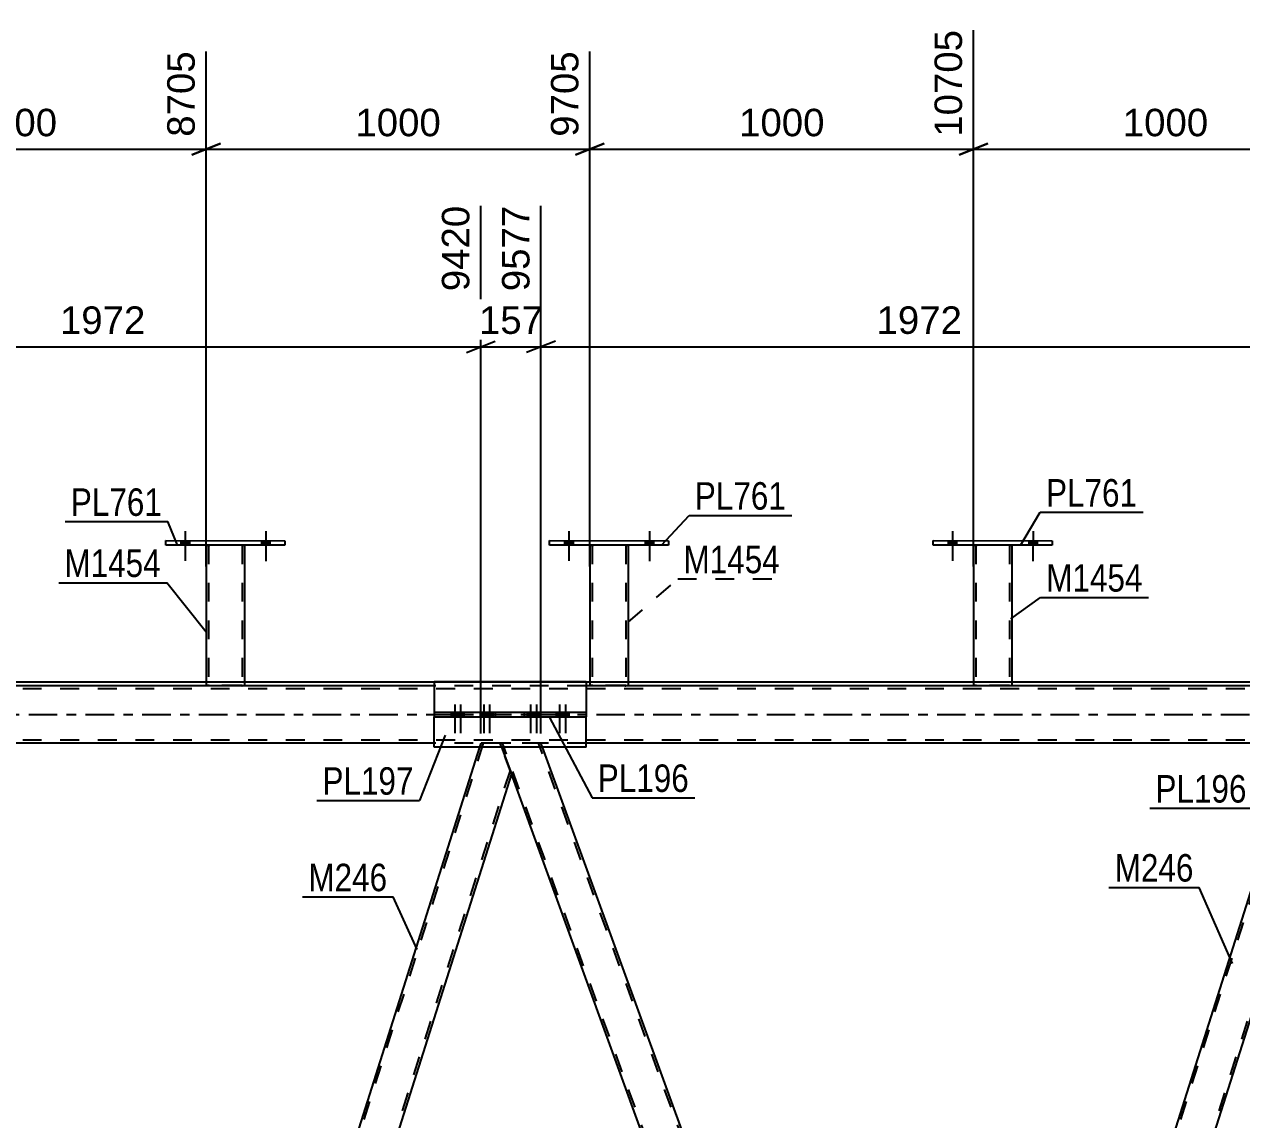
# Model space of a CAD drawing. Header units: millimetres. Extents: x 0 to 1189, y 0 to 841.
# Drawn here: x 415.7 to 542.6, y 557.7 to 671.9 of the extents above; entities that cross this region are included whole.
import ezdxf

# ---------------------------------------------------------------- set-up
doc = ezdxf.new("R2010")
doc.units = ezdxf.units.MM
doc.linetypes.add('DXK_LINE_DOT2', pattern=[3.9198, 1.9599, -1.9599])
doc.linetypes.add('DXK_LINE_DOT3', pattern=[5.9187, 2.979, -0.9799, 0.9799, -0.9799])
doc.styles.add('Arial', font='ARIAL.TTF', dxfattribs={"height": 0.2})
doc.styles.add('Arial Narrow', font='ARIALN.TTF', dxfattribs={"height": 0.2})

# ---------------------------------------------------------------- blocks, each defined once
blk = doc.blocks.new('Part-203773696-5401 - 5323')
at = {"color": 2, "linetype": 'Continuous'}
for p, q in [((510.49, 617.58), (510.49, 618.06)), ((510.49, 618.06), (522.89, 618.05)), ((522.89, 618.05), (522.89, 617.57)), ((522.89, 617.57), (510.49, 617.58))]:
    blk.add_line(p, q, dxfattribs=at)
blk = doc.blocks.new('Part-203773696-5361 - 5323')
at = {"color": 2, "linetype": 'Continuous'}
for p, q in [((474.7, 617.57), (474.69, 602.94)), ((478.7, 617.57), (478.69, 602.93)), ((474.73, 602.94), (474.69, 602.94)), ((474.83, 602.94), (474.73, 602.94)), ((474.99, 602.94), (474.83, 602.94)), ((478.4, 602.93), (474.99, 602.94)), ((478.55, 602.93), (478.4, 602.93)), ((478.66, 602.93), (478.55, 602.93)), ((478.69, 602.93), (478.66, 602.93))]:
    blk.add_line(p, q, dxfattribs=at)
at = {"color": 7, "linetype": 'DXK_LINE_DOT2'}
for p, q in [((474.7, 617.58), (474.7, 617.58)), ((474.7, 617.58), (474.7, 617.57)), ((474.7, 617.57), (474.7, 617.58)), ((474.73, 617.58), (474.7, 617.58)), ((474.7, 617.58), (474.73, 617.58)), ((474.84, 617.58), (474.73, 617.58)), ((474.73, 617.58), (474.84, 617.58)), ((474.99, 617.58), (474.84, 617.58)), ((474.84, 617.58), (474.99, 617.58)), ((474.94, 617.58), (474.93, 602.94)), ((474.94, 617.58), (474.94, 617.58)), ((474.95, 617.58), (474.94, 617.58)), ((474.94, 617.58), (474.95, 617.58)), ((475.01, 617.58), (474.95, 617.58)), ((474.95, 617.58), (475.01, 617.58)), ((478.4, 617.58), (474.99, 617.58)), ((478.4, 617.58), (474.99, 617.58)), ((478.31, 617.58), (475.01, 617.58)), ((475.01, 617.58), (475.08, 617.58)), ((478.39, 617.58), (475.08, 617.58)), ((478.39, 617.58), (478.31, 617.58)), ((478.44, 617.58), (478.39, 617.58)), ((478.39, 617.58), (478.44, 617.58)), ((478.4, 617.58), (478.56, 617.58)), ((478.56, 617.58), (478.4, 617.58)), ((478.46, 617.58), (478.44, 617.58)), ((478.44, 617.58), (478.46, 617.58)), ((478.46, 617.58), (478.45, 602.93)), ((478.46, 617.58), (478.46, 617.58)), ((478.56, 617.58), (478.66, 617.58)), ((478.66, 617.58), (478.56, 617.58)), ((478.66, 617.58), (478.7, 617.58)), ((478.7, 617.58), (478.66, 617.58)), ((478.7, 617.58), (478.7, 617.58)), ((478.7, 617.58), (478.7, 617.57)), ((478.7, 617.57), (478.7, 617.58)), ((474.69, 602.94), (474.73, 602.94)), ((474.73, 602.94), (474.83, 602.94)), ((474.83, 602.94), (474.99, 602.94)), ((474.93, 602.94), (474.95, 602.94)), ((474.93, 602.94), (474.95, 602.94)), ((478.3, 602.94), (474.95, 602.94)), ((474.95, 602.94), (474.99, 602.94)), ((478.4, 602.94), (474.99, 602.94)), ((474.99, 602.94), (475, 602.94)), ((475, 602.94), (475.08, 602.94)), ((478.38, 602.93), (475.08, 602.94)), ((478.38, 602.94), (478.3, 602.94)), ((478.43, 602.94), (478.38, 602.94)), ((478.38, 602.93), (478.43, 602.93)), ((478.4, 602.94), (478.55, 602.94)), ((478.45, 602.94), (478.43, 602.94)), ((478.43, 602.93), (478.45, 602.93)), ((478.55, 602.94), (478.66, 602.94)), ((478.66, 602.94), (478.69, 602.94))]:
    blk.add_line(p, q, dxfattribs=at)
blk = doc.blocks.new('Part-203773696-5371 - 5323')
at = {"color": 2, "linetype": 'Continuous'}
for p, q in [((430.5, 617.58), (430.5, 618.06)), ((430.5, 618.06), (442.9, 618.05)), ((442.9, 618.05), (442.9, 617.57)), ((442.9, 617.57), (430.5, 617.58))]:
    blk.add_line(p, q, dxfattribs=at)
blk = doc.blocks.new('Part-203773696-5376 - 5323')
at = {"color": 2, "linetype": 'Continuous'}
for p, q in [((434.7, 617.57), (434.69, 602.94)), ((438.7, 617.57), (438.69, 602.93)), ((434.73, 602.94), (434.69, 602.94)), ((434.83, 602.94), (434.73, 602.94)), ((434.99, 602.94), (434.83, 602.94)), ((438.4, 602.93), (434.99, 602.94)), ((438.55, 602.93), (438.4, 602.93)), ((438.66, 602.93), (438.55, 602.93)), ((438.69, 602.93), (438.66, 602.93))]:
    blk.add_line(p, q, dxfattribs=at)
at = {"color": 7, "linetype": 'DXK_LINE_DOT2'}
for p, q in [((434.7, 617.58), (434.7, 617.58)), ((434.7, 617.58), (434.7, 617.57)), ((434.7, 617.57), (434.7, 617.58)), ((434.73, 617.58), (434.7, 617.58)), ((434.7, 617.58), (434.73, 617.58)), ((434.84, 617.58), (434.73, 617.58)), ((434.73, 617.58), (434.84, 617.58)), ((434.99, 617.58), (434.84, 617.58)), ((434.84, 617.58), (434.99, 617.58)), ((434.94, 617.58), (434.93, 602.94)), ((434.94, 617.58), (434.94, 617.58)), ((434.95, 617.58), (434.94, 617.58)), ((434.94, 617.58), (434.95, 617.58)), ((435.01, 617.58), (434.95, 617.58)), ((434.95, 617.58), (435.01, 617.58)), ((438.4, 617.58), (434.99, 617.58)), ((438.4, 617.58), (434.99, 617.58)), ((438.31, 617.58), (435.01, 617.58)), ((435.01, 617.58), (435.08, 617.58)), ((438.39, 617.58), (435.08, 617.58)), ((438.39, 617.58), (438.31, 617.58)), ((438.44, 617.58), (438.39, 617.58)), ((438.39, 617.58), (438.44, 617.58)), ((438.4, 617.58), (438.56, 617.58)), ((438.56, 617.58), (438.4, 617.58)), ((438.46, 617.58), (438.44, 617.58)), ((438.44, 617.58), (438.46, 617.58)), ((438.46, 617.58), (438.45, 602.93)), ((438.46, 617.58), (438.46, 617.58)), ((438.56, 617.58), (438.66, 617.58)), ((438.66, 617.58), (438.56, 617.58)), ((438.66, 617.58), (438.7, 617.58)), ((438.7, 617.58), (438.66, 617.58)), ((438.7, 617.58), (438.7, 617.58)), ((438.7, 617.58), (438.7, 617.57)), ((438.7, 617.57), (438.7, 617.58)), ((434.69, 602.94), (434.73, 602.94)), ((434.73, 602.94), (434.83, 602.94)), ((434.83, 602.94), (434.99, 602.94)), ((434.93, 602.94), (434.95, 602.94)), ((434.93, 602.94), (434.95, 602.94)), ((438.3, 602.94), (434.95, 602.94)), ((434.95, 602.94), (434.99, 602.94)), ((438.4, 602.94), (434.99, 602.94)), ((434.99, 602.94), (435, 602.94)), ((435, 602.94), (435.08, 602.94)), ((438.43, 602.93), (435.08, 602.94)), ((438.38, 602.94), (438.3, 602.94)), ((438.43, 602.94), (438.38, 602.94)), ((438.4, 602.94), (438.55, 602.94)), ((438.45, 602.94), (438.43, 602.94)), ((438.43, 602.93), (438.45, 602.93)), ((438.55, 602.94), (438.66, 602.94)), ((438.66, 602.94), (438.69, 602.94))]:
    blk.add_line(p, q, dxfattribs=at)
blk = doc.blocks.new('Part-203773696-5406 - 5323')
at = {"color": 7, "linetype": 'DXK_LINE_DOT2'}
for p, q in [((514.69, 617.58), (514.69, 617.58)), ((514.69, 617.58), (514.69, 617.57)), ((514.69, 617.57), (514.69, 617.58)), ((514.73, 617.58), (514.69, 617.58)), ((514.69, 617.58), (514.73, 617.58)), ((514.84, 617.58), (514.73, 617.58)), ((514.73, 617.58), (514.84, 617.58)), ((514.99, 617.58), (514.84, 617.58)), ((514.84, 617.58), (514.99, 617.58)), ((514.93, 617.58), (514.93, 617.58)), ((514.93, 617.58), (514.93, 602.94)), ((514.95, 617.58), (514.93, 617.58)), ((514.93, 617.58), (514.95, 617.58)), ((515, 617.58), (514.95, 617.58)), ((514.95, 617.58), (515, 617.58)), ((518.4, 617.58), (514.99, 617.58)), ((518.4, 617.58), (514.99, 617.58)), ((518.31, 617.58), (515, 617.58)), ((515, 617.58), (515.08, 617.58)), ((518.38, 617.58), (515.08, 617.58)), ((518.38, 617.58), (518.31, 617.58)), ((518.44, 617.58), (518.38, 617.58)), ((518.38, 617.58), (518.44, 617.58)), ((518.4, 617.58), (518.55, 617.58)), ((518.55, 617.58), (518.4, 617.58)), ((518.45, 617.58), (518.44, 617.58)), ((518.44, 617.58), (518.45, 617.58)), ((518.45, 617.58), (518.45, 617.58)), ((518.45, 617.58), (518.45, 602.93)), ((518.55, 617.58), (518.66, 617.58)), ((518.66, 617.58), (518.55, 617.58)), ((518.66, 617.58), (518.69, 617.58)), ((518.69, 617.58), (518.66, 617.58)), ((518.69, 617.58), (518.69, 617.58)), ((518.69, 617.58), (518.69, 617.57)), ((518.69, 617.57), (518.69, 617.58)), ((514.69, 602.94), (514.73, 602.94)), ((514.73, 602.94), (514.83, 602.94)), ((514.83, 602.94), (514.99, 602.94)), ((514.93, 602.94), (514.95, 602.94)), ((514.93, 602.94), (514.95, 602.94)), ((518.3, 602.94), (514.95, 602.94)), ((514.95, 602.94), (514.99, 602.94)), ((518.39, 602.94), (514.99, 602.94)), ((514.99, 602.94), (515, 602.94)), ((515, 602.94), (515.08, 602.94)), ((518.43, 602.93), (515.08, 602.94)), ((518.38, 602.94), (518.3, 602.94)), ((518.43, 602.94), (518.38, 602.94)), ((518.39, 602.94), (518.55, 602.94)), ((518.45, 602.94), (518.43, 602.94)), ((518.43, 602.93), (518.45, 602.93)), ((518.55, 602.94), (518.65, 602.94)), ((518.65, 602.94), (518.69, 602.94))]:
    blk.add_line(p, q, dxfattribs=at)
at = {"color": 2, "linetype": 'Continuous'}
for p, q in [((514.69, 617.57), (514.69, 602.94)), ((518.69, 617.57), (518.69, 602.93)), ((514.73, 602.94), (514.69, 602.94)), ((514.83, 602.94), (514.73, 602.94)), ((514.99, 602.94), (514.83, 602.94)), ((518.39, 602.93), (514.99, 602.94)), ((518.55, 602.93), (518.39, 602.93)), ((518.65, 602.93), (518.55, 602.93)), ((518.69, 602.93), (518.65, 602.93))]:
    blk.add_line(p, q, dxfattribs=at)
blk = doc.blocks.new('Bolt-203773696-5806 - 5323')
at = {"linetype": 'Continuous'}
for points in [[(472.06, 617.58), (472.94, 617.58), (472.94, 618.06), (472.06, 618.06)], [(480.46, 617.57), (481.34, 617.57), (481.34, 618.05), (480.46, 618.05)]]:
    blk.add_hatch(color=1, dxfattribs=at).paths.add_polyline_path(points)
at = {"color": 1, "linetype": 'Continuous'}
for p, q in [((472.06, 618.06), (472.06, 617.58)), ((472.5, 619.06), (472.5, 615.94)), ((472.94, 618.06), (472.94, 617.58)), ((480.46, 618.05), (480.46, 617.57)), ((480.9, 619.05), (480.9, 615.93)), ((481.34, 618.05), (481.34, 617.57))]:
    blk.add_line(p, q, dxfattribs=at)
blk = doc.blocks.new('Part-203773696-5411 - 5323')
at = {"color": 2, "linetype": 'Continuous'}
for p, q in [((470.5, 617.58), (470.5, 618.06)), ((470.5, 618.06), (482.9, 618.05)), ((482.9, 618.05), (482.9, 617.57)), ((482.9, 617.57), (470.5, 617.58))]:
    blk.add_line(p, q, dxfattribs=at)
blk = doc.blocks.new('Bolt-203773696-5810 - 5323')
at = {"linetype": 'Continuous'}
for points in [[(432.06, 617.58), (432.94, 617.58), (432.94, 618.06), (432.06, 618.06)], [(440.46, 617.57), (441.34, 617.57), (441.34, 618.05), (440.46, 618.05)]]:
    blk.add_hatch(color=1, dxfattribs=at).paths.add_polyline_path(points)
at = {"color": 1, "linetype": 'Continuous'}
for p, q in [((432.06, 618.06), (432.06, 617.58)), ((432.5, 619.06), (432.5, 615.94)), ((432.94, 618.06), (432.94, 617.58)), ((440.46, 618.05), (440.46, 617.57)), ((440.9, 619.05), (440.9, 615.93)), ((441.34, 618.05), (441.34, 617.57))]:
    blk.add_line(p, q, dxfattribs=at)
blk = doc.blocks.new('Part-203773696-5468 - 5323')
at = {"color": 2, "linetype": 'Continuous'}
for p, q in [((458.45, 602.93), (389.17, 602.93)), ((543.58, 602.93), (474.3, 602.93)), ((458.45, 596.93), (389.17, 596.93)), ((543.58, 596.93), (474.3, 596.93))]:
    blk.add_line(p, q, dxfattribs=at)
at = {"color": 7, "linetype": 'DXK_LINE_DOT2'}
for p, q in [((474.3, 602.93), (458.45, 602.93)), ((762.47, 602.61), (102.5, 602.61)), ((762.47, 597.25), (102.5, 597.25)), ((474.3, 596.93), (458.45, 596.93))]:
    blk.add_line(p, q, dxfattribs=at)
at = {"color": 7, "linetype": 'DXK_LINE_DOT3'}
blk.add_line((102.5, 599.93), (772.47, 599.93), dxfattribs=at)
blk = doc.blocks.new('Bolt-203773696-5617 - 5323')
at = {"linetype": 'Continuous'}
for points in [[(468.88, 600.17), (468.16, 600.17), (468.16, 599.69), (468.88, 599.69)], [(469.48, 600.17), (468.76, 600.17), (468.76, 599.69), (469.48, 599.69)], [(471.9, 600.17), (471.18, 600.17), (471.18, 599.69), (471.9, 599.69)], [(472.5, 600.17), (471.78, 600.17), (471.78, 599.69), (472.5, 599.69)]]:
    blk.add_hatch(color=1, dxfattribs=at).paths.add_polyline_path(points)
at = {"color": 1, "linetype": 'Continuous'}
for p, q in [((468.52, 600.97), (468.52, 597.97)), ((469.12, 600.97), (469.12, 597.97)), ((471.54, 600.97), (471.54, 597.97)), ((472.14, 600.97), (472.14, 597.97)), ((468.16, 600.17), (468.16, 599.69)), ((468.76, 600.17), (468.76, 599.69)), ((468.88, 600.17), (468.88, 599.69)), ((469.48, 600.17), (469.48, 599.69)), ((471.18, 600.17), (471.18, 599.69)), ((471.78, 600.17), (471.78, 599.69)), ((471.9, 600.17), (471.9, 599.69)), ((472.5, 600.17), (472.5, 599.69))]:
    blk.add_line(p, q, dxfattribs=at)
blk = doc.blocks.new('Bolt-203773696-5618 - 5323')
at = {"linetype": 'Continuous'}
for points in [[(460.97, 600.17), (460.25, 600.17), (460.25, 599.69), (460.97, 599.69)], [(461.57, 600.17), (460.85, 600.17), (460.85, 599.69), (461.57, 599.69)], [(463.99, 600.17), (463.27, 600.17), (463.27, 599.69), (463.99, 599.69)], [(464.59, 600.17), (463.87, 600.17), (463.87, 599.69), (464.59, 599.69)]]:
    blk.add_hatch(color=1, dxfattribs=at).paths.add_polyline_path(points)
at = {"color": 1, "linetype": 'Continuous'}
for p, q in [((460.61, 600.97), (460.61, 597.97)), ((461.21, 600.97), (461.21, 597.97)), ((463.63, 600.97), (463.63, 597.97)), ((464.23, 600.97), (464.23, 597.97)), ((460.25, 600.17), (460.25, 599.69)), ((460.85, 600.17), (460.85, 599.69)), ((460.97, 600.17), (460.97, 599.69)), ((461.57, 600.17), (461.57, 599.69)), ((463.27, 600.17), (463.27, 599.69)), ((463.87, 600.17), (463.87, 599.69)), ((463.99, 600.17), (463.99, 599.69)), ((464.59, 600.17), (464.59, 599.69))]:
    blk.add_line(p, q, dxfattribs=at)
blk = doc.blocks.new('Part-203773696-5623 - 5323')
at = {"color": 2, "linetype": 'Continuous'}
for p, q in [((474.3, 603.33), (458.45, 603.33)), ((458.45, 603.33), (458.45, 600.17)), ((474.3, 603.33), (474.3, 600.17)), ((458.45, 596.53), (458.45, 599.69)), ((474.3, 596.53), (474.3, 599.69)), ((474.3, 596.53), (458.45, 596.53))]:
    blk.add_line(p, q, dxfattribs=at)
at = {"color": 7, "linetype": 'DXK_LINE_DOT2'}
for p, q in [((458.45, 600.17), (458.45, 599.69)), ((474.3, 600.17), (474.3, 599.69))]:
    blk.add_line(p, q, dxfattribs=at)
blk = doc.blocks.new('Part-203773696-5628 - 5323')
at = {"color": 2, "linetype": 'Continuous'}
for p, q in [((458.45, 600.17), (458.45, 599.69)), ((458.45, 600.17), (474.3, 600.17)), ((458.45, 599.69), (474.3, 599.69)), ((464.86, 599.69), (464.86, 600.17)), ((467.89, 599.69), (467.89, 600.17)), ((474.3, 600.17), (474.3, 599.69))]:
    blk.add_line(p, q, dxfattribs=at)
blk = doc.blocks.new('Part-203773696-5788 - 5323')
at = {"color": 7, "linetype": 'DXK_LINE_DOT2'}
for p, q in [((469.6, 596.93), (465.34, 596.93)), ((466.51, 593.73), (465.34, 596.93)), ((508.91, 477.94), (465.59, 596.93)), ((512.65, 477.94), (469.34, 596.93)), ((469.74, 596.53), (469.6, 596.93)), ((512.91, 477.94), (511.74, 481.14)), ((508.65, 477.94), (508.5, 478.33)), ((512.91, 477.94), (508.65, 477.94))]:
    blk.add_line(p, q, dxfattribs=at)
at = {"color": 2, "linetype": 'Continuous'}
for p, q in [((511.74, 481.14), (469.74, 596.53)), ((508.5, 478.33), (466.51, 593.73))]:
    blk.add_line(p, q, dxfattribs=at)
blk = doc.blocks.new('Part-203773696-5910 - 5323')
at = {"color": 2, "linetype": 'Continuous'}
for p, q in [((463.2, 596.53), (426.61, 481.14)), ((465.48, 596.53), (466.51, 593.73)), ((466.51, 593.73), (429.92, 478.33)), ((427.63, 478.33), (426.61, 481.14))]:
    blk.add_line(p, q, dxfattribs=at)
at = {"color": 7, "linetype": 'DXK_LINE_DOT2'}
for p, q in [((463.58, 596.93), (426.74, 480.77)), ((463.33, 596.93), (463.2, 596.53)), ((465.34, 596.93), (463.33, 596.93)), ((465.48, 596.53), (465.34, 596.93)), ((466.37, 594.1), (429.54, 477.93)), ((427.77, 477.93), (427.63, 478.33)), ((429.79, 477.93), (427.77, 477.93)), ((429.79, 477.93), (429.92, 478.33))]:
    blk.add_line(p, q, dxfattribs=at)
blk = doc.blocks.new('Bolt-203773696-5809 - 5323')
at = {"linetype": 'Continuous'}
for points in [[(432.06, 617.58), (432.94, 617.58), (432.94, 618.06), (432.06, 618.06)], [(440.46, 617.57), (441.34, 617.57), (441.34, 618.05), (440.46, 618.05)]]:
    blk.add_hatch(color=1, dxfattribs=at).paths.add_polyline_path(points)
at = {"color": 1, "linetype": 'Continuous'}
for p, q in [((432.06, 618.06), (432.06, 617.58)), ((432.5, 619.06), (432.5, 615.94)), ((432.94, 618.06), (432.94, 617.58)), ((440.46, 618.05), (440.46, 617.57)), ((440.9, 619.05), (440.9, 615.93)), ((441.34, 618.05), (441.34, 617.57))]:
    blk.add_line(p, q, dxfattribs=at)
blk = doc.blocks.new('Bolt-203773696-5948 - 5323')
at = {"linetype": 'Continuous'}
for points in [[(472.06, 617.58), (472.94, 617.58), (472.94, 618.06), (472.06, 618.06)], [(480.46, 617.57), (481.34, 617.57), (481.34, 618.05), (480.46, 618.05)]]:
    blk.add_hatch(color=1, dxfattribs=at).paths.add_polyline_path(points)
at = {"color": 1, "linetype": 'Continuous'}
for p, q in [((472.06, 618.06), (472.06, 617.58)), ((472.5, 619.06), (472.5, 615.94)), ((472.94, 618.06), (472.94, 617.58)), ((480.46, 618.05), (480.46, 617.57)), ((480.9, 619.05), (480.9, 615.93)), ((481.34, 618.05), (481.34, 617.57))]:
    blk.add_line(p, q, dxfattribs=at)
blk = doc.blocks.new('Part-203773696-5845 - 5323')
at = {"color": 2, "linetype": 'Continuous'}
for p, q in [((548.33, 596.53), (511.74, 481.14)), ((550.62, 596.53), (551.64, 593.73)), ((551.64, 593.73), (515.05, 478.33)), ((512.76, 478.33), (511.74, 481.14))]:
    blk.add_line(p, q, dxfattribs=at)
at = {"color": 7, "linetype": 'DXK_LINE_DOT2'}
for p, q in [((548.71, 596.93), (511.88, 480.77)), ((548.46, 596.93), (548.33, 596.53)), ((550.47, 596.93), (548.46, 596.93)), ((550.62, 596.53), (550.47, 596.93)), ((551.51, 594.1), (514.67, 477.94)), ((512.91, 477.94), (512.76, 478.33)), ((514.92, 477.94), (512.91, 477.94)), ((514.92, 477.94), (515.05, 478.33))]:
    blk.add_line(p, q, dxfattribs=at)
blk = doc.blocks.new('Part-203773696-5875 - 5323')
at = {"color": 7, "linetype": 'DXK_LINE_DOT2'}
for p, q in [((384.46, 596.93), (380.2, 596.93)), ((381.37, 593.73), (380.2, 596.93)), ((423.77, 477.93), (380.46, 596.93)), ((427.52, 477.93), (384.21, 596.93)), ((384.61, 596.53), (384.46, 596.93)), ((427.77, 477.93), (426.61, 481.14)), ((423.52, 477.93), (423.37, 478.33)), ((427.77, 477.93), (423.52, 477.93))]:
    blk.add_line(p, q, dxfattribs=at)
at = {"color": 2, "linetype": 'Continuous'}
for p, q in [((426.61, 481.14), (384.61, 596.53)), ((423.37, 478.33), (381.37, 593.73))]:
    blk.add_line(p, q, dxfattribs=at)
blk = doc.blocks.new('Bolt-203773696-5946 - 5323')
at = {"linetype": 'Continuous'}
for points in [[(512.05, 617.58), (512.93, 617.58), (512.93, 618.06), (512.05, 618.06)], [(520.45, 617.57), (521.33, 617.57), (521.33, 618.05), (520.45, 618.05)]]:
    blk.add_hatch(color=1, dxfattribs=at).paths.add_polyline_path(points)
at = {"color": 1, "linetype": 'Continuous'}
for p, q in [((512.05, 618.06), (512.05, 617.58)), ((512.5, 619.06), (512.49, 615.94)), ((512.93, 618.06), (512.93, 617.58)), ((520.45, 618.05), (520.45, 617.57)), ((520.9, 619.05), (520.89, 615.93)), ((521.33, 618.05), (521.33, 617.57))]:
    blk.add_line(p, q, dxfattribs=at)
blk = doc.blocks.new('Bolt-203773696-5947 - 5323')
at = {"linetype": 'Continuous'}
for points in [[(512.05, 617.58), (512.93, 617.58), (512.93, 618.06), (512.05, 618.06)], [(520.45, 617.57), (521.33, 617.57), (521.33, 618.05), (520.45, 618.05)]]:
    blk.add_hatch(color=1, dxfattribs=at).paths.add_polyline_path(points)
at = {"color": 1, "linetype": 'Continuous'}
for p, q in [((512.05, 618.06), (512.05, 617.58)), ((512.5, 619.06), (512.49, 615.94)), ((512.93, 618.06), (512.93, 617.58)), ((520.45, 618.05), (520.45, 617.57)), ((520.9, 619.05), (520.89, 615.93)), ((521.33, 618.05), (521.33, 617.57))]:
    blk.add_line(p, q, dxfattribs=at)
blk = doc.blocks.new('StraightDimension-203773696-20324 - 5323')
at = {"color": 7, "linetype": 'Continuous'}
for p, q in [((514.69, 615.37), (514.69, 671.3)), ((554.69, 615.37), (554.69, 671.3)), ((516.19, 659.48), (513.19, 658.28)), ((514.69, 658.88), (554.69, 658.88)), ((553.19, 658.28), (556.19, 659.48))]:
    blk.add_line(p, q, dxfattribs=at)
at = {"color": 0}
blk.add_wipeout([(539.74, 659.63), (539.74, 663.83), (529.65, 663.83), (529.65, 659.63)], dxfattribs=at)
at = {"color": 3, "style": 'Arial'}
blk.add_text('1000', height=2.865, dxfattribs=at).set_placement((530.25, 660.23))
at = {"color": 0, "linetype": 'Continuous'}
blk.add_wipeout([(554.09, 671.9), (549.89, 671.9), (549.89, 659.58), (554.09, 659.58)], dxfattribs=at)
at = {"color": 3, "linetype": 'Continuous', "style": 'Arial'}
blk.add_text('11705', height=2.865, rotation=90.0002, dxfattribs=at).set_placement((553.49, 660.18))
blk = doc.blocks.new('StraightDimension-203773696-20326 - 5323')
at = {"color": 7, "linetype": 'Continuous'}
for p, q in [((434.7, 615.37), (434.7, 669.08)), ((474.7, 615.37), (474.7, 669.08)), ((436.2, 659.48), (433.2, 658.28)), ((434.7, 658.88), (474.7, 658.88)), ((473.2, 658.28), (476.2, 659.48))]:
    blk.add_line(p, q, dxfattribs=at)
at = {"color": 0}
blk.add_wipeout([(459.74, 659.63), (459.74, 663.83), (449.65, 663.83), (449.65, 659.63)], dxfattribs=at)
at = {"color": 3, "style": 'Arial'}
blk.add_text('1000', height=2.865, dxfattribs=at).set_placement((450.25, 660.23))
at = {"color": 0, "linetype": 'Continuous'}
blk.add_wipeout([(474.1, 669.68), (469.9, 669.68), (469.9, 659.58), (474.1, 659.58)], dxfattribs=at)
at = {"color": 3, "linetype": 'Continuous', "style": 'Arial'}
blk.add_text('9705', height=2.865, rotation=90.0002, dxfattribs=at).set_placement((473.5, 660.18))
blk = doc.blocks.new('StraightDimension-203773696-6598 - 5323')
at = {"color": 7, "linetype": 'Continuous'}
blk.add_line((204.05, 603.33), (733.78, 603.33), dxfattribs=at)
blk = doc.blocks.new('StraightDimension-203773696-20325 - 5323')
at = {"color": 7, "linetype": 'Continuous'}
for p, q in [((514.69, 615.37), (514.69, 671.3)), ((474.7, 615.37), (474.7, 669.08)), ((476.2, 659.48), (473.2, 658.28)), ((474.7, 658.88), (514.69, 658.88)), ((513.19, 658.28), (516.19, 659.48))]:
    blk.add_line(p, q, dxfattribs=at)
at = {"color": 0}
blk.add_wipeout([(499.74, 659.63), (499.74, 663.83), (489.65, 663.83), (489.65, 659.63)], dxfattribs=at)
at = {"color": 3, "style": 'Arial'}
blk.add_text('1000', height=2.865, dxfattribs=at).set_placement((490.25, 660.23))
at = {"color": 0, "linetype": 'Continuous'}
blk.add_wipeout([(514.09, 671.9), (509.89, 671.9), (509.89, 659.58), (514.09, 659.58)], dxfattribs=at)
at = {"color": 3, "linetype": 'Continuous', "style": 'Arial'}
blk.add_text('10705', height=2.865, rotation=90.0002, dxfattribs=at).set_placement((513.49, 660.18))
blk = doc.blocks.new('StraightDimension-203773696-21770 - 5323')
at = {"color": 7, "linetype": 'Continuous'}
for p, q in [((384.46, 597.93), (384.46, 652.96)), ((463.33, 597.93), (463.33, 652.96)), ((385.96, 638.87), (382.96, 637.67)), ((461.83, 637.67), (464.83, 638.87)), ((384.46, 638.27), (463.33, 638.27))]:
    blk.add_line(p, q, dxfattribs=at)
at = {"color": 0}
blk.add_wipeout([(428.94, 639.02), (428.94, 643.22), (418.85, 643.22), (418.85, 639.02)], dxfattribs=at)
at = {"color": 3, "style": 'Arial'}
blk.add_text('1972', height=2.865, dxfattribs=at).set_placement((419.45, 639.62))
at = {"color": 0, "linetype": 'Continuous'}
blk.add_wipeout([(462.73, 653.56), (458.53, 653.56), (458.53, 643.47), (462.73, 643.47)], dxfattribs=at)
at = {"color": 3, "linetype": 'Continuous', "style": 'Arial'}
blk.add_text('9420', height=2.865, rotation=90.0002, dxfattribs=at).set_placement((462.13, 644.07))
blk = doc.blocks.new('StraightDimension-203773696-21769 - 5323')
at = {"color": 7, "linetype": 'Continuous'}
for p, q in [((463.33, 597.93), (463.33, 652.96)), ((469.6, 597.93), (469.6, 652.96)), ((461.83, 637.67), (464.83, 638.87)), ((471.1, 638.87), (468.1, 637.67)), ((463.33, 638.27), (469.6, 638.27))]:
    blk.add_line(p, q, dxfattribs=at)
at = {"color": 0}
blk.add_wipeout([(470.4, 639.02), (470.4, 643.22), (462.53, 643.22), (462.53, 639.02)], dxfattribs=at)
at = {"color": 3, "style": 'Arial'}
blk.add_text('157', height=2.865, dxfattribs=at).set_placement((463.13, 639.62))
at = {"color": 0, "linetype": 'Continuous'}
blk.add_wipeout([(469, 653.56), (464.8, 653.56), (464.8, 643.47), (469, 643.47)], dxfattribs=at)
at = {"color": 3, "linetype": 'Continuous', "style": 'Arial'}
blk.add_text('9577', height=2.865, rotation=90.0002, dxfattribs=at).set_placement((468.4, 644.07))
blk = doc.blocks.new('StraightDimension-203773696-20327 - 5323')
at = {"color": 7, "linetype": 'Continuous'}
for p, q in [((394.69, 615.37), (394.69, 669.08)), ((434.7, 615.37), (434.7, 669.08)), ((396.19, 659.48), (393.19, 658.28)), ((394.69, 658.88), (434.7, 658.88)), ((433.2, 658.28), (436.2, 659.48))]:
    blk.add_line(p, q, dxfattribs=at)
at = {"color": 0}
blk.add_wipeout([(419.74, 659.63), (419.74, 663.83), (409.65, 663.83), (409.65, 659.63)], dxfattribs=at)
at = {"color": 3, "style": 'Arial'}
blk.add_text('1000', height=2.865, dxfattribs=at).set_placement((410.25, 660.23))
at = {"color": 0, "linetype": 'Continuous'}
blk.add_wipeout([(434.1, 669.68), (429.9, 669.68), (429.9, 659.58), (434.1, 659.58)], dxfattribs=at)
at = {"color": 3, "linetype": 'Continuous', "style": 'Arial'}
blk.add_text('8705', height=2.865, rotation=90.0002, dxfattribs=at).set_placement((433.5, 660.18))
blk = doc.blocks.new('StraightDimension-203773696-21768 - 5323')
at = {"color": 7, "linetype": 'Continuous'}
for p, q in [((548.46, 597.93), (548.46, 655.19)), ((469.6, 597.93), (469.6, 652.96)), ((471.1, 638.87), (468.1, 637.67)), ((546.96, 637.67), (549.96, 638.87)), ((469.6, 638.27), (548.46, 638.27))]:
    blk.add_line(p, q, dxfattribs=at)
at = {"color": 0}
blk.add_wipeout([(514.08, 639.02), (514.08, 643.22), (503.98, 643.22), (503.98, 639.02)], dxfattribs=at)
at = {"color": 3, "style": 'Arial'}
blk.add_text('1972', height=2.865, dxfattribs=at).set_placement((504.58, 639.62))
at = {"color": 0, "linetype": 'Continuous'}
blk.add_wipeout([(547.86, 655.79), (543.66, 655.79), (543.66, 643.47), (547.86, 643.47)], dxfattribs=at)
at = {"color": 3, "linetype": 'Continuous', "style": 'Arial'}
blk.add_text('11549', height=2.865, rotation=90.0002, dxfattribs=at).set_placement((547.26, 644.07))
blk = doc.blocks.new('Mark-203773696-5402 - 5323')
at = {"color": 0}
blk.add_wipeout([(532.32, 612.74), (532.32, 615.74), (522.27, 615.74), (522.27, 612.74)], dxfattribs=at)
blk.add_wipeout([(532.32, 612.74), (532.32, 615.74), (522.27, 615.74), (522.27, 612.74)], dxfattribs=at)
at = {"color": 30, "linetype": 'Continuous'}
for p, q in [((518.59, 609.9), (521.67, 612.14)), ((521.67, 612.14), (532.92, 612.14))]:
    blk.add_line(p, q, dxfattribs=at)
at = {"color": 3, "style": 'Arial Narrow'}
blk.add_text('M1454', height=2.863, dxfattribs=at).set_placement((522.27, 612.74))
blk = doc.blocks.new('Mark-203773696-5357 - 5323')
at = {"color": 0}
blk.add_wipeout([(494.51, 614.66), (494.51, 617.66), (484.46, 617.66), (484.46, 614.66)], dxfattribs=at)
blk.add_wipeout([(494.51, 614.66), (494.51, 617.66), (484.46, 617.66), (484.46, 614.66)], dxfattribs=at)
at = {"color": 30, "linetype": 'DXK_LINE_DOT2'}
for p, q in [((478.69, 609.55), (483.86, 614.06)), ((483.86, 614.06), (495.11, 614.06))]:
    blk.add_line(p, q, dxfattribs=at)
at = {"color": 3, "style": 'Arial Narrow'}
blk.add_text('M1454', height=2.863, dxfattribs=at).set_placement((484.46, 614.66))
blk = doc.blocks.new('Mark-203773696-5367 - 5323')
at = {"color": 0}
blk.add_wipeout([(430.09, 620.64), (430.09, 623.64), (420.59, 623.64), (420.59, 620.64)], dxfattribs=at)
blk.add_wipeout([(430.09, 620.64), (430.09, 623.64), (420.59, 623.64), (420.59, 620.64)], dxfattribs=at)
at = {"color": 30, "linetype": 'Continuous'}
for p in [(419.99, 620.04), (431.7, 617.59)]:
    blk.add_line(p, (430.69, 620.04), dxfattribs=at)
at = {"color": 3, "style": 'Arial Narrow'}
blk.add_text('PL761', height=2.863, dxfattribs=at).set_placement((420.59, 620.64))
blk = doc.blocks.new('Mark-203773696-5372 - 5323')
at = {"color": 0}
blk.add_wipeout([(429.98, 614.27), (429.98, 617.27), (419.92, 617.27), (419.92, 614.27)], dxfattribs=at)
blk.add_wipeout([(429.98, 614.27), (429.98, 617.27), (419.92, 617.27), (419.92, 614.27)], dxfattribs=at)
at = {"color": 30, "linetype": 'Continuous'}
for p in [(419.32, 613.67), (434.69, 608.52)]:
    blk.add_line(p, (430.58, 613.67), dxfattribs=at)
at = {"color": 3, "style": 'Arial Narrow'}
blk.add_text('M1454', height=2.863, dxfattribs=at).set_placement((419.92, 614.27))
blk = doc.blocks.new('Mark-203773696-5397 - 5323')
at = {"color": 0}
blk.add_wipeout([(531.76, 621.61), (531.76, 624.61), (522.25, 624.61), (522.25, 621.61)], dxfattribs=at)
blk.add_wipeout([(531.76, 621.61), (531.76, 624.61), (522.25, 624.61), (522.25, 621.61)], dxfattribs=at)
at = {"color": 30, "linetype": 'Continuous'}
for p, q in [((519.61, 617.61), (521.65, 621.01)), ((521.65, 621.01), (532.36, 621.01))]:
    blk.add_line(p, q, dxfattribs=at)
at = {"color": 3, "style": 'Arial Narrow'}
blk.add_text('PL761', height=2.863, dxfattribs=at).set_placement((522.25, 621.61))
blk = doc.blocks.new('Mark-203773696-5407 - 5323')
at = {"color": 0}
blk.add_wipeout([(495.14, 621.29), (495.14, 624.29), (485.64, 624.29), (485.64, 621.29)], dxfattribs=at)
blk.add_wipeout([(495.14, 621.29), (495.14, 624.29), (485.64, 624.29), (485.64, 621.29)], dxfattribs=at)
at = {"color": 30, "linetype": 'Continuous'}
for p, q in [((482.16, 617.57), (485.04, 620.69)), ((485.04, 620.69), (495.74, 620.69))]:
    blk.add_line(p, q, dxfattribs=at)
at = {"color": 3, "style": 'Arial Narrow'}
blk.add_text('PL761', height=2.863, dxfattribs=at).set_placement((485.64, 621.29))
blk = doc.blocks.new('Mark-203773696-5607 - 5323')
at = {"color": 0}
blk.add_wipeout([(543.17, 590.74), (543.17, 593.74), (533.66, 593.74), (533.66, 590.74)], dxfattribs=at)
blk.add_wipeout([(543.17, 590.74), (543.17, 593.74), (533.66, 593.74), (533.66, 590.74)], dxfattribs=at)
at = {"color": 30, "linetype": 'Continuous'}
for p in [(547.63, 599.69), (533.06, 590.14)]:
    blk.add_line(p, (543.77, 590.14), dxfattribs=at)
at = {"color": 3, "style": 'Arial Narrow'}
blk.add_text('PL196', height=2.863, dxfattribs=at).set_placement((533.66, 590.74))
blk = doc.blocks.new('Mark-203773696-5619 - 5323')
at = {"color": 0}
blk.add_wipeout([(456.32, 591.56), (456.32, 594.56), (446.82, 594.56), (446.82, 591.56)], dxfattribs=at)
blk.add_wipeout([(456.32, 591.56), (456.32, 594.56), (446.82, 594.56), (446.82, 591.56)], dxfattribs=at)
at = {"color": 30, "linetype": 'Continuous'}
for p in [(459.6, 597.76), (446.22, 590.96)]:
    blk.add_line(p, (456.92, 590.96), dxfattribs=at)
at = {"color": 3, "style": 'Arial Narrow'}
blk.add_text('PL197', height=2.863, dxfattribs=at).set_placement((446.82, 591.56))
blk = doc.blocks.new('Mark-203773696-5624 - 5323')
at = {"color": 0}
blk.add_wipeout([(485.03, 591.85), (485.03, 594.85), (475.52, 594.85), (475.52, 591.85)], dxfattribs=at)
blk.add_wipeout([(485.03, 591.85), (485.03, 594.85), (475.52, 594.85), (475.52, 591.85)], dxfattribs=at)
at = {"color": 30, "linetype": 'Continuous'}
for p, q in [((470.45, 599.69), (474.92, 591.25)), ((474.92, 591.25), (485.63, 591.25))]:
    blk.add_line(p, q, dxfattribs=at)
at = {"color": 3, "style": 'Arial Narrow'}
blk.add_text('PL196', height=2.863, dxfattribs=at).set_placement((475.52, 591.85))
blk = doc.blocks.new('Mark-203773696-5841 - 5323')
at = {"color": 0}
blk.add_wipeout([(537.63, 582.5), (537.63, 585.5), (529.41, 585.5), (529.41, 582.5)], dxfattribs=at)
blk.add_wipeout([(537.63, 582.5), (537.63, 585.5), (529.41, 585.5), (529.41, 582.5)], dxfattribs=at)
at = {"color": 30, "linetype": 'Continuous'}
for p in [(528.81, 581.9), (541.7, 573.97)]:
    blk.add_line(p, (538.23, 581.9), dxfattribs=at)
at = {"color": 3, "style": 'Arial Narrow'}
blk.add_text('M246', height=2.863, dxfattribs=at).set_placement((529.41, 582.5))
blk = doc.blocks.new('Mark-203773696-5906 - 5323')
at = {"color": 0}
blk.add_wipeout([(453.58, 581.5), (453.58, 584.5), (445.35, 584.5), (445.35, 581.5)], dxfattribs=at)
blk.add_wipeout([(453.58, 581.5), (453.58, 584.5), (445.35, 584.5), (445.35, 581.5)], dxfattribs=at)
at = {"color": 30, "linetype": 'Continuous'}
for p in [(444.75, 580.9), (456.69, 575.42)]:
    blk.add_line(p, (454.18, 580.9), dxfattribs=at)
at = {"color": 3, "style": 'Arial Narrow'}
blk.add_text('M246', height=2.863, dxfattribs=at).set_placement((445.35, 581.5))

msp = doc.modelspace()

# ---------------------------------------------------------------- block references
for name in ['Part-203773696-5371 - 5323', 'Bolt-203773696-5810 - 5323', 'Bolt-203773696-5809 - 5323', 'Part-203773696-5411 - 5323', 'Bolt-203773696-5806 - 5323', 'Bolt-203773696-5948 - 5323', 'Part-203773696-5401 - 5323', 'Bolt-203773696-5946 - 5323', 'Bolt-203773696-5947 - 5323', 'Part-203773696-5376 - 5323', 'Part-203773696-5361 - 5323', 'Part-203773696-5406 - 5323', 'Part-203773696-5468 - 5323', 'Part-203773696-5623 - 5323', 'Bolt-203773696-5618 - 5323', 'Bolt-203773696-5617 - 5323', 'Part-203773696-5628 - 5323', 'Part-203773696-5875 - 5323', 'Part-203773696-5910 - 5323', 'Part-203773696-5788 - 5323', 'Part-203773696-5845 - 5323']:
    msp.add_blockref(name, (0, 0))

# ---------------------------------------------------------------- next in the draw order: block references
for name in ['StraightDimension-203773696-20324 - 5323', 'StraightDimension-203773696-20326 - 5323', 'StraightDimension-203773696-6598 - 5323', 'Mark-203773696-5841 - 5323', 'Mark-203773696-5906 - 5323']:
    msp.add_blockref(name, (0, 0))

# ---------------------------------------------------------------- next in the draw order: block references
for name in ['StraightDimension-203773696-20325 - 5323', 'StraightDimension-203773696-21770 - 5323']:
    msp.add_blockref(name, (0, 0))

# ---------------------------------------------------------------- next in the draw order: block references
for name in ['StraightDimension-203773696-20327 - 5323', 'StraightDimension-203773696-21769 - 5323', 'Mark-203773696-5619 - 5323']:
    msp.add_blockref(name, (0, 0))

# ---------------------------------------------------------------- next in the draw order: block references
for name in ['StraightDimension-203773696-21768 - 5323', 'Mark-203773696-5367 - 5323']:
    msp.add_blockref(name, (0, 0))

# ---------------------------------------------------------------- next in the draw order: block references
for name in ['Mark-203773696-5397 - 5323', 'Mark-203773696-5372 - 5323', 'Mark-203773696-5357 - 5323', 'Mark-203773696-5402 - 5323', 'Mark-203773696-5624 - 5323', 'Mark-203773696-5607 - 5323']:
    msp.add_blockref(name, (0, 0))

# ---------------------------------------------------------------- next in the draw order: block references
msp.add_blockref('Mark-203773696-5407 - 5323', (0, 0))

doc.saveas('drawing.dxf')
